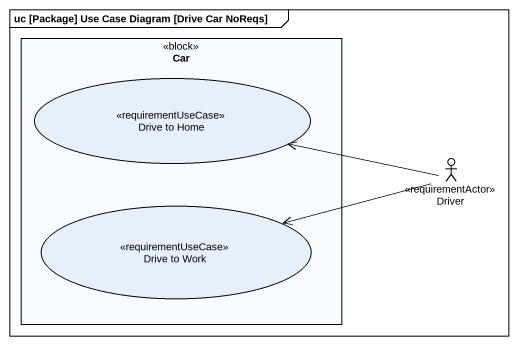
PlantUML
@startuml
mainframe uc [Package] Use Case Diagram [Drive Car NoReqs]
rectangle Car <<block>> {
  usecase "Drive to Home" as Drive_to_Home <<requirementUseCase>>
  usecase "Drive to Work" as Drive_to_Work <<requirementUseCase>>
}
actor Driver <<requirementActor>>
Driver -left-> Drive_to_Home
Driver -left-> Drive_to_Work
@enduml
